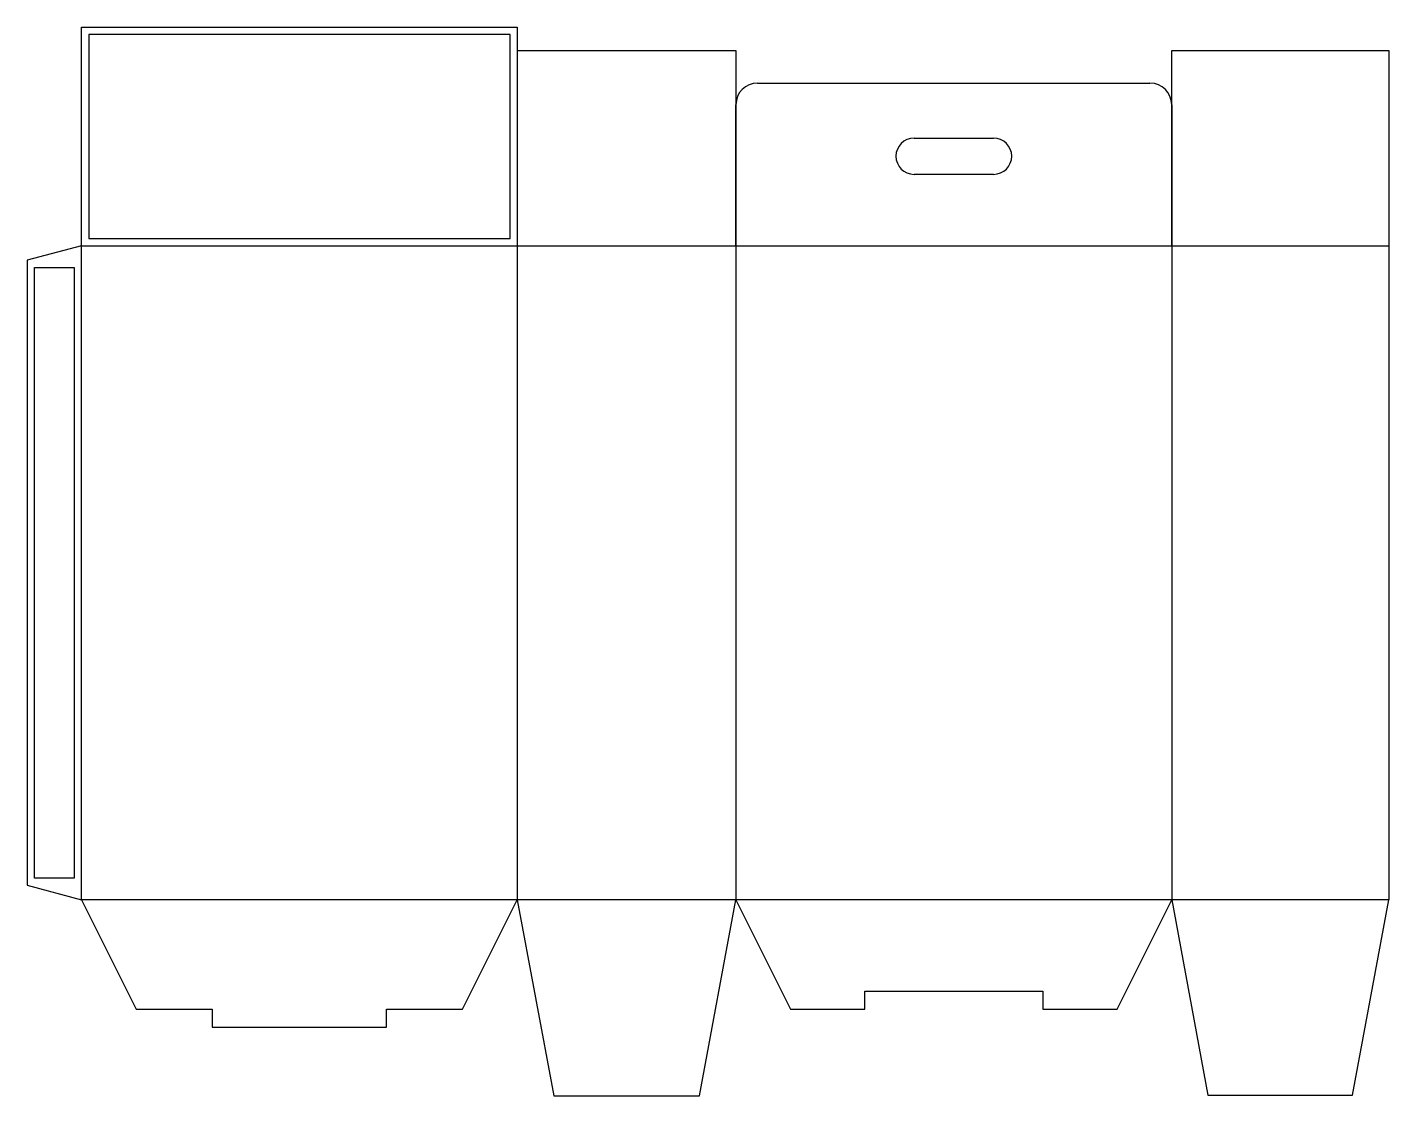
# Model space of a CAD drawing. Header units: millimetres. Extents: x 0 to 376, y 0 to 296.
import ezdxf

# ---------------------------------------------------------------- set-up
doc = ezdxf.new("R2010")
doc.units = ezdxf.units.MM
for name, color, linetype in [('CREASE', 5, 'CONTINUOUS'), ('CUT', 1, 'CONTINUOUS'), ('GLUE', 2, 'CONTINUOUS')]:
    doc.layers.add(name, color=color, linetype=linetype)

msp = doc.modelspace()

# ---------------------------------------------------------------- linework, layer by layer
at = {"layer": 'CREASE'}
for p, q in [((15, 54.202), (15, 235.103)), ((15, 235.103), (135.45, 235.103)), ((135.45, 235.103), (135.45, 54.202)), ((135.45, 235.103), (195.9, 235.103)), ((195.9, 235.103), (195.9, 54.202)), ((195.9, 235.103), (316.35, 235.103)), ((316.35, 235.103), (316.35, 54.202)), ((316.35, 235.103), (376.35, 235.103)), ((135.45, 54.202), (15, 54.202)), ((195.9, 54.202), (135.45, 54.202)), ((316.35, 54.202), (195.9, 54.202)), ((376.35, 54.202), (316.35, 54.202))]:
    msp.add_line(p, q, dxfattribs=at)
at = {"layer": 'CUT'}
for p, q in [((15, 235.103), (15, 295.553)), ((15, 295.553), (135.45, 295.553)), ((135.45, 295.553), (135.45, 289.103)), ((135.45, 289.103), (135.45, 235.103)), ((135.45, 289.103), (195.9, 289.103)), ((195.9, 289.103), (195.9, 235.103)), ((316.35, 235.103), (316.35, 289.103)), ((316.35, 289.103), (376.35, 289.103)), ((376.35, 289.103), (376.35, 235.103)), ((201.9, 280.103), (310.35, 280.103)), ((195.9, 235.103), (195.9, 274.103)), ((316.35, 274.103), (316.35, 235.103)), ((245.125, 264.853), (267.125, 264.853)), ((267.125, 254.853), (245.125, 254.853)), ((15, 235.103), (0, 231.083)), ((376.35, 235.103), (376.35, 54.202)), ((0, 231.083), (0, 58.222)), ((0, 58.222), (15, 54.202)), ((15, 54.202), (30.112, 23.978)), ((120.337, 23.978), (135.45, 54.202)), ((135.45, 54.202), (145.525, 0)), ((185.825, 0), (195.9, 54.202)), ((195.9, 54.202), (211.013, 23.978)), ((301.237, 23.978), (316.35, 54.202)), ((316.35, 54.202), (326.35, 0.202)), ((366.35, 0.202), (376.35, 54.202)), ((231.535, 23.978), (231.535, 28.978)), ((231.535, 28.978), (280.715, 28.978)), ((280.715, 28.978), (280.715, 23.978)), ((30.112, 23.978), (51.135, 23.978)), ((51.135, 23.978), (51.135, 18.978)), ((99.315, 18.978), (99.315, 23.978)), ((99.315, 23.978), (120.337, 23.978)), ((211.013, 23.978), (231.535, 23.978)), ((280.715, 23.978), (301.237, 23.978)), ((51.135, 18.978), (99.315, 18.978)), ((145.525, 0), (185.825, 0)), ((326.35, 0.202), (366.35, 0.202))]:
    msp.add_line(p, q, dxfattribs=at)
for centre, radius, start, end in [((201.9, 274.103), 6, 90, 180), ((310.35, 274.103), 6, 0, 90), ((245.125, 259.853), 5, 90, 180), ((267.125, 259.853), 5, 0, 90), ((245.125, 259.853), 5, 180, 270), ((267.125, 259.853), 5, 270, 0)]:
    msp.add_arc(centre, radius, start, end, dxfattribs=at)
at = {"layer": 'GLUE'}
for p, q in [((133.45, 293.553), (17, 293.553)), ((17, 293.553), (17, 237.103)), ((133.45, 237.103), (133.45, 293.553)), ((17, 237.103), (133.45, 237.103)), ((2, 229.083), (13, 229.083)), ((2, 60.222), (2, 229.083)), ((13, 229.083), (13, 60.222)), ((13, 60.222), (2, 60.222))]:
    msp.add_line(p, q, dxfattribs=at)

doc.saveas('drawing.dxf')
